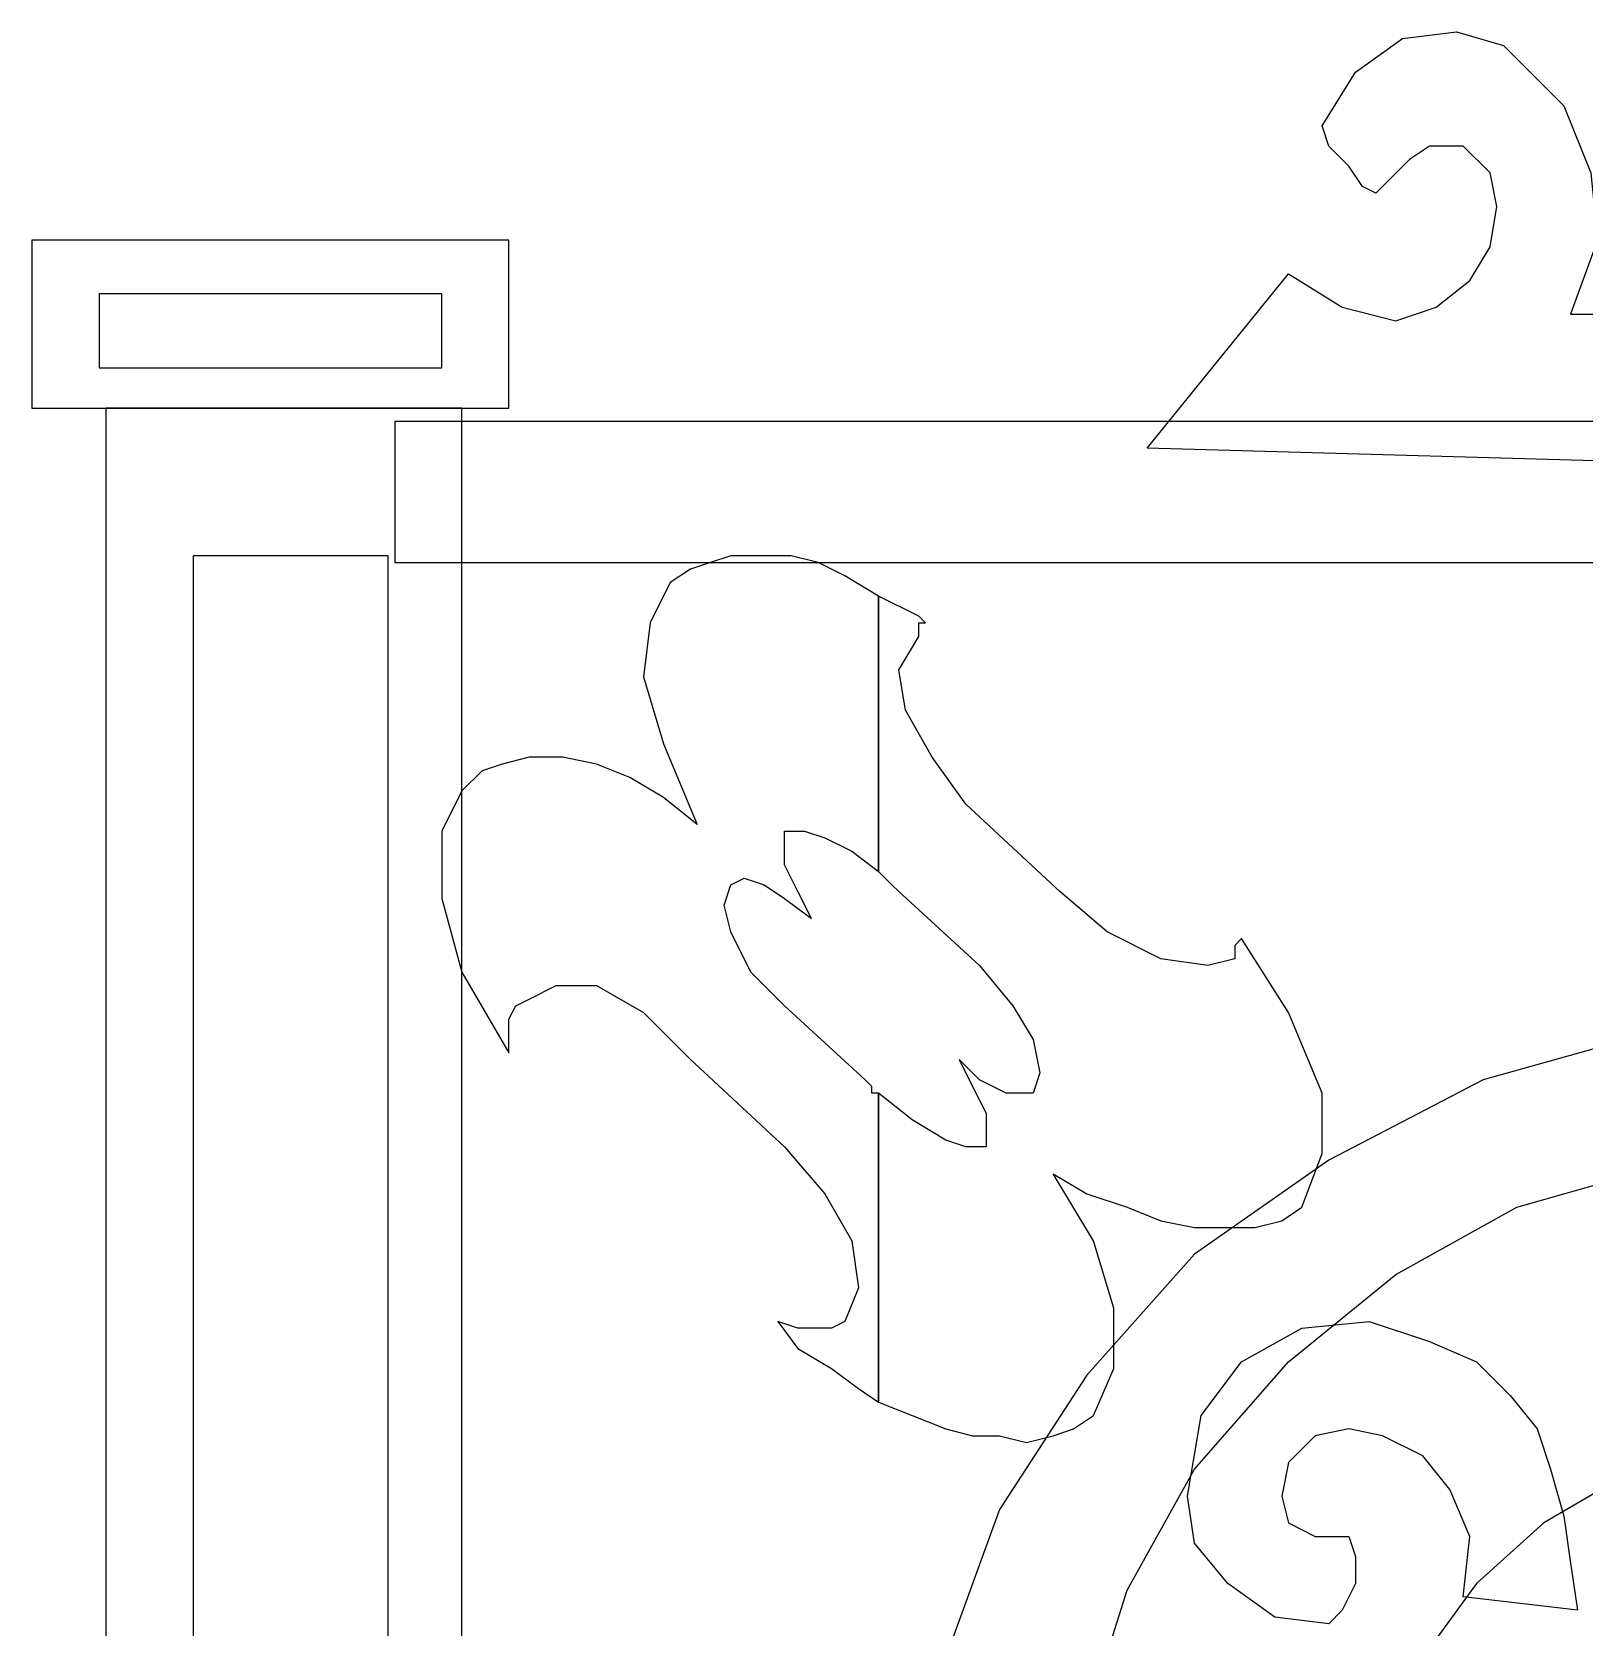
# Model space of a CAD drawing. Header units: centimetres. Extents: x -68 to 49, y -36 to 8.
# Drawn here: x -67.7 to -50.7, y -9.89 to 7.58 of the extents above; entities that cross this region are included whole.
import ezdxf

# ---------------------------------------------------------------- set-up
doc = ezdxf.new("R2010")
doc.units = ezdxf.units.CM
doc.header["$MEASUREMENT"] = 0
doc.layers.add('layer 1', color=7, linetype='Continuous')

msp = doc.modelspace()

# ---------------------------------------------------------------- linework, layer by layer
at = {"layer": 'layer 1', "color": 98}
for points, knots in [([(-47.6138, 2.79892), (-47.6138, 2.79892), (-49.08554, 4.49142), (-49.08554, 4.49142), (-49.08554, 4.49142), (-49.08554, 4.49142), (-50.85163, 4.49142), (-50.85163, 4.49142), (-50.85163, 4.49142), (-50.85163, 4.49142), (-50.55728, 5.30087), (-50.55728, 5.30087), (-50.55728, 5.30087), (-50.55728, 5.30087), (-50.63087, 6.03674), (-50.63087, 6.03674), (-50.63087, 6.03674), (-50.63087, 6.03674), (-50.92522, 6.77261), (-50.92522, 6.77261), (-50.92522, 6.77261), (-50.92522, 6.77261), (-51.5875, 7.43489), (-51.5875, 7.43489), (-51.5875, 7.43489), (-51.5875, 7.43489), (-52.10261, 7.58207), (-52.10261, 7.58207), (-52.10261, 7.58207), (-52.10261, 7.58207), (-52.6913, 7.50848), (-52.6913, 7.50848), (-52.6913, 7.50848), (-52.6913, 7.50848), (-53.20641, 7.14055), (-53.20641, 7.14055), (-53.20641, 7.14055), (-53.20641, 7.14055), (-53.57435, 6.55185), (-53.57435, 6.55185), (-53.57435, 6.55185), (-53.57435, 6.55185), (-53.50076, 6.33109), (-53.50076, 6.33109), (-53.50076, 6.33109), (-53.50076, 6.33109), (-53.28, 6.11033), (-53.28, 6.11033), (-53.28, 6.11033), (-53.28, 6.11033), (-53.13283, 5.88957), (-53.13283, 5.88957), (-53.13283, 5.88957), (-53.13283, 5.88957), (-52.98565, 5.81598), (-52.98565, 5.81598), (-52.98565, 5.81598), (-52.98565, 5.81598), (-52.83848, 5.96315), (-52.83848, 5.96315), (-52.83848, 5.96315), (-52.83848, 5.96315), (-52.61772, 6.18392), (-52.61772, 6.18392), (-52.61772, 6.18392), (-52.61772, 6.18392), (-52.39696, 6.33109), (-52.39696, 6.33109), (-52.39696, 6.33109), (-52.39696, 6.33109), (-52.02902, 6.33109), (-52.02902, 6.33109), (-52.02902, 6.33109), (-52.02902, 6.33109), (-51.73467, 6.03674), (-51.73467, 6.03674), (-51.73467, 6.03674), (-51.73467, 6.03674), (-51.66109, 5.66881), (-51.66109, 5.66881), (-51.66109, 5.66881), (-51.66109, 5.66881), (-51.73467, 5.22729), (-51.73467, 5.22729), (-51.73467, 5.22729), (-51.73467, 5.22729), (-51.95543, 4.85935), (-51.95543, 4.85935), (-51.95543, 4.85935), (-51.95543, 4.85935), (-52.32337, 4.565), (-52.32337, 4.565), (-52.32337, 4.565), (-52.32337, 4.565), (-52.76489, 4.41783), (-52.76489, 4.41783), (-52.76489, 4.41783), (-52.76489, 4.41783), (-53.35359, 4.565), (-53.35359, 4.565), (-53.35359, 4.565), (-53.35359, 4.565), (-53.94228, 4.93294), (-53.94228, 4.93294), (-53.94228, 4.93294), (-53.94228, 4.93294), (-55.48761, 3.01968), (-55.48761, 3.01968), (-55.48761, 3.01968), (-55.48761, 3.01968), (-47.6138, 2.79892), (-47.6138, 2.79892)], [0, 0, 0, 0, 0.03571429, 0.03571429, 0.03571429, 0.03571429, 0.07142857, 0.07142857, 0.07142857, 0.07142857, 0.10714286, 0.10714286, 0.10714286, 0.10714286, 0.14285714, 0.14285714, 0.14285714, 0.14285714, 0.17857143, 0.17857143, 0.17857143, 0.17857143, 0.21428571, 0.21428571, 0.21428571, 0.21428571, 0.25, 0.25, 0.25, 0.25, 0.28571429, 0.28571429, 0.28571429, 0.28571429, 0.32142857, 0.32142857, 0.32142857, 0.32142857, 0.35714286, 0.35714286, 0.35714286, 0.35714286, 0.39285714, 0.39285714, 0.39285714, 0.39285714, 0.42857143, 0.42857143, 0.42857143, 0.42857143, 0.46428571, 0.46428571, 0.46428571, 0.46428571, 0.5, 0.5, 0.5, 0.5, 0.53571429, 0.53571429, 0.53571429, 0.53571429, 0.57142857, 0.57142857, 0.57142857, 0.57142857, 0.60714286, 0.60714286, 0.60714286, 0.60714286, 0.64285714, 0.64285714, 0.64285714, 0.64285714, 0.67857143, 0.67857143, 0.67857143, 0.67857143, 0.71428571, 0.71428571, 0.71428571, 0.71428571, 0.75, 0.75, 0.75, 0.75, 0.78571429, 0.78571429, 0.78571429, 0.78571429, 0.82142857, 0.82142857, 0.82142857, 0.82142857, 0.85714286, 0.85714286, 0.85714286, 0.85714286, 0.89285714, 0.89285714, 0.89285714, 0.89285714, 0.92857143, 0.92857143, 0.92857143, 0.92857143, 0.96428571, 0.96428571, 0.96428571, 0.96428571, 1, 1, 1, 1]), ([(-67.70304, 5.30087), (-67.70304, 5.30087), (-62.47837, 5.30087), (-62.47837, 5.30087), (-62.47837, 5.30087), (-62.47837, 5.30087), (-62.47837, 3.4612), (-62.47837, 3.4612), (-62.47837, 3.4612), (-62.47837, 3.4612), (-67.70304, 3.4612), (-67.70304, 3.4612), (-67.70304, 3.4612), (-67.70304, 3.4612), (-67.70304, 5.30087), (-67.70304, 5.30087)], [0, 0, 0, 0, 0.25, 0.25, 0.25, 0.25, 0.5, 0.5, 0.5, 0.5, 0.75, 0.75, 0.75, 0.75, 1, 1, 1, 1]), ([(-66.89358, 3.4612), (-66.89358, 3.4612), (-62.99348, 3.4612), (-62.99348, 3.4612), (-62.99348, 3.4612), (-62.99348, 3.4612), (-62.99348, -34.58325), (-62.99348, -34.58325), (-62.99348, -34.58325), (-62.99348, -34.58325), (-66.89358, -34.58325), (-66.89358, -34.58325), (-66.89358, -34.58325), (-66.89358, -34.58325), (-66.89358, 3.4612), (-66.89358, 3.4612)], [0, 0, 0, 0, 0.25, 0.25, 0.25, 0.25, 0.5, 0.5, 0.5, 0.5, 0.75, 0.75, 0.75, 0.75, 1, 1, 1, 1]), ([(-63.72934, 3.31403), (-63.72934, 3.31403), (-31.42468, 3.31403), (-31.42468, 3.31403), (-31.42468, 3.31403), (-31.42468, 3.31403), (-31.42468, 1.7687), (-31.42468, 1.7687), (-31.42468, 1.7687), (-31.42468, 1.7687), (-63.72934, 1.7687), (-63.72934, 1.7687), (-63.72934, 1.7687), (-63.72934, 1.7687), (-63.72934, 3.31403), (-63.72934, 3.31403)], [0, 0, 0, 0, 0.25, 0.25, 0.25, 0.25, 0.5, 0.5, 0.5, 0.5, 0.75, 0.75, 0.75, 0.75, 1, 1, 1, 1]), ([(-58.43108, -7.42967), (-58.43108, -7.42967), (-58.65185, -7.28249), (-58.65185, -7.28249), (-58.65185, -7.28249), (-58.65185, -7.28249), (-58.94619, -7.06173), (-58.94619, -7.06173), (-58.94619, -7.06173), (-58.94619, -7.06173), (-59.31413, -6.84097), (-59.31413, -6.84097), (-59.31413, -6.84097), (-59.31413, -6.84097), (-59.53489, -6.54662), (-59.53489, -6.54662), (-59.53489, -6.54662), (-59.53489, -6.54662), (-59.31413, -6.62021), (-59.31413, -6.62021), (-59.31413, -6.62021), (-59.31413, -6.62021), (-59.16695, -6.62021), (-59.16695, -6.62021), (-59.16695, -6.62021), (-59.16695, -6.62021), (-58.94619, -6.62021), (-58.94619, -6.62021), (-58.94619, -6.62021), (-58.94619, -6.62021), (-58.79902, -6.54662), (-58.79902, -6.54662), (-58.79902, -6.54662), (-58.79902, -6.54662), (-58.79902, -6.54662), (-58.79902, -6.54662), (-58.79902, -6.54662), (-58.79902, -6.54662), (-58.65185, -6.17869), (-58.65185, -6.17869), (-58.65185, -6.17869), (-58.65185, -6.17869), (-58.72543, -5.66358), (-58.72543, -5.66358), (-58.72543, -5.66358), (-58.72543, -5.66358), (-59.01978, -5.14847), (-59.01978, -5.14847), (-59.01978, -5.14847), (-59.01978, -5.14847), (-59.4613, -4.63336), (-59.4613, -4.63336), (-59.4613, -4.63336), (-59.4613, -4.63336), (-60.49152, -3.67673), (-60.49152, -3.67673), (-60.49152, -3.67673), (-60.49152, -3.67673), (-61.00663, -3.16163), (-61.00663, -3.16163), (-61.00663, -3.16163), (-61.00663, -3.16163), (-61.52174, -2.86728), (-61.52174, -2.86728), (-61.52174, -2.86728), (-61.52174, -2.86728), (-61.96326, -2.86728), (-61.96326, -2.86728), (-61.96326, -2.86728), (-61.96326, -2.86728), (-62.25761, -3.01445), (-62.25761, -3.01445), (-62.25761, -3.01445), (-62.25761, -3.01445), (-62.25761, -3.01445), (-62.25761, -3.01445), (-62.25761, -3.01445), (-62.25761, -3.01445), (-62.40478, -3.08804), (-62.40478, -3.08804), (-62.40478, -3.08804), (-62.40478, -3.08804), (-62.47837, -3.23521), (-62.47837, -3.23521), (-62.47837, -3.23521), (-62.47837, -3.23521), (-62.47837, -3.45597), (-62.47837, -3.45597), (-62.47837, -3.45597), (-62.47837, -3.45597), (-62.47837, -3.60315), (-62.47837, -3.60315), (-62.47837, -3.60315), (-62.47837, -3.60315), (-62.99348, -2.7201), (-62.99348, -2.7201), (-62.99348, -2.7201), (-62.99348, -2.7201), (-63.21424, -1.91065), (-63.21424, -1.91065), (-63.21424, -1.91065), (-63.21424, -1.91065), (-63.21424, -1.17478), (-63.21424, -1.17478), (-63.21424, -1.17478), (-63.21424, -1.17478), (-62.99348, -0.73326), (-62.99348, -0.73326), (-62.99348, -0.73326), (-62.99348, -0.73326), (-62.99348, -0.73326), (-62.99348, -0.73326), (-62.99348, -0.73326), (-62.99348, -0.73326), (-62.77271, -0.5125), (-62.77271, -0.5125), (-62.77271, -0.5125), (-62.77271, -0.5125), (-62.55195, -0.43891), (-62.55195, -0.43891), (-62.55195, -0.43891), (-62.55195, -0.43891), (-62.25761, -0.36532), (-62.25761, -0.36532), (-62.25761, -0.36532), (-62.25761, -0.36532), (-61.88967, -0.36532), (-61.88967, -0.36532), (-61.88967, -0.36532), (-61.88967, -0.36532), (-61.52174, -0.43891), (-61.52174, -0.43891), (-61.52174, -0.43891), (-61.52174, -0.43891), (-61.1538, -0.58608), (-61.1538, -0.58608), (-61.1538, -0.58608), (-61.1538, -0.58608), (-60.78587, -0.80684), (-60.78587, -0.80684), (-60.78587, -0.80684), (-60.78587, -0.80684), (-60.41793, -1.10119), (-60.41793, -1.10119), (-60.41793, -1.10119), (-60.41793, -1.10119), (-60.78587, -0.21815), (-60.78587, -0.21815), (-60.78587, -0.21815), (-60.78587, -0.21815), (-61.00663, 0.51772), (-61.00663, 0.51772), (-61.00663, 0.51772), (-61.00663, 0.51772), (-60.93304, 1.10642), (-60.93304, 1.10642), (-60.93304, 1.10642), (-60.93304, 1.10642), (-60.71228, 1.54794), (-60.71228, 1.54794), (-60.71228, 1.54794), (-60.71228, 1.54794), (-60.71228, 1.54794), (-60.71228, 1.54794), (-60.71228, 1.54794), (-60.71228, 1.54794), (-60.49152, 1.69511), (-60.49152, 1.69511), (-60.49152, 1.69511), (-60.49152, 1.69511), (-60.27076, 1.7687), (-60.27076, 1.7687), (-60.27076, 1.7687), (-60.27076, 1.7687), (-60.05, 1.84229), (-60.05, 1.84229), (-60.05, 1.84229), (-60.05, 1.84229), (-59.75565, 1.84229), (-59.75565, 1.84229), (-59.75565, 1.84229), (-59.75565, 1.84229), (-59.38772, 1.84229), (-59.38772, 1.84229), (-59.38772, 1.84229), (-59.38772, 1.84229), (-59.09337, 1.7687), (-59.09337, 1.7687), (-59.09337, 1.7687), (-59.09337, 1.7687), (-58.79902, 1.62153), (-58.79902, 1.62153), (-58.79902, 1.62153), (-58.79902, 1.62153), (-58.43108, 1.40076), (-58.43108, 1.40076), (-58.43108, 1.40076), (-58.43108, 1.40076), (-58.43108, -1.6163), (-58.43108, -1.6163), (-58.43108, -1.6163), (-58.43108, -1.6163), (-58.72543, -1.39554), (-58.72543, -1.39554), (-58.72543, -1.39554), (-58.72543, -1.39554), (-59.01978, -1.24837), (-59.01978, -1.24837), (-59.01978, -1.24837), (-59.01978, -1.24837), (-59.24054, -1.17478), (-59.24054, -1.17478), (-59.24054, -1.17478), (-59.24054, -1.17478), (-59.4613, -1.17478), (-59.4613, -1.17478), (-59.4613, -1.17478), (-59.4613, -1.17478), (-59.4613, -1.17478), (-59.4613, -1.17478), (-59.4613, -1.17478), (-59.4613, -1.17478), (-59.4613, -1.32195), (-59.4613, -1.32195), (-59.4613, -1.32195), (-59.4613, -1.32195), (-59.4613, -1.54271), (-59.4613, -1.54271), (-59.4613, -1.54271), (-59.4613, -1.54271), (-59.31413, -1.83706), (-59.31413, -1.83706), (-59.31413, -1.83706), (-59.31413, -1.83706), (-59.16695, -2.13141), (-59.16695, -2.13141), (-59.16695, -2.13141), (-59.16695, -2.13141), (-59.4613, -1.91065), (-59.4613, -1.91065), (-59.4613, -1.91065), (-59.4613, -1.91065), (-59.68206, -1.76347), (-59.68206, -1.76347), (-59.68206, -1.76347), (-59.68206, -1.76347), (-59.90282, -1.68989), (-59.90282, -1.68989), (-59.90282, -1.68989), (-59.90282, -1.68989), (-60.05, -1.76347), (-60.05, -1.76347), (-60.05, -1.76347), (-60.05, -1.76347), (-60.05, -1.76347), (-60.05, -1.76347), (-60.05, -1.76347), (-60.05, -1.76347), (-60.12358, -1.98423), (-60.12358, -1.98423), (-60.12358, -1.98423), (-60.12358, -1.98423), (-60.05, -2.27858), (-60.05, -2.27858), (-60.05, -2.27858), (-60.05, -2.27858), (-59.82924, -2.7201), (-59.82924, -2.7201), (-59.82924, -2.7201), (-59.82924, -2.7201), (-59.4613, -3.08804), (-59.4613, -3.08804), (-59.4613, -3.08804), (-59.4613, -3.08804), (-58.57826, -3.89749), (-58.57826, -3.89749), (-58.57826, -3.89749), (-58.57826, -3.89749), (-58.50467, -3.97108), (-58.50467, -3.97108), (-58.50467, -3.97108), (-58.50467, -3.97108), (-58.50467, -4.04467), (-58.50467, -4.04467), (-58.50467, -4.04467), (-58.50467, -4.04467), (-58.50467, -4.04467), (-58.50467, -4.04467), (-58.50467, -4.04467), (-58.50467, -4.04467), (-58.43108, -4.04467), (-58.43108, -4.04467), (-58.43108, -4.04467), (-58.43108, -4.04467), (-58.43108, -7.42967), (-58.43108, -7.42967)], [0, 0, 0, 0, 0.01351351, 0.01351351, 0.01351351, 0.01351351, 0.02702703, 0.02702703, 0.02702703, 0.02702703, 0.04054054, 0.04054054, 0.04054054, 0.04054054, 0.05405405, 0.05405405, 0.05405405, 0.05405405, 0.06756757, 0.06756757, 0.06756757, 0.06756757, 0.08108108, 0.08108108, 0.08108108, 0.08108108, 0.09459459, 0.09459459, 0.09459459, 0.09459459, 0.10810811, 0.10810811, 0.10810811, 0.10810811, 0.12162162, 0.12162162, 0.12162162, 0.12162162, 0.13513514, 0.13513514, 0.13513514, 0.13513514, 0.14864865, 0.14864865, 0.14864865, 0.14864865, 0.16216216, 0.16216216, 0.16216216, 0.16216216, 0.17567568, 0.17567568, 0.17567568, 0.17567568, 0.18918919, 0.18918919, 0.18918919, 0.18918919, 0.2027027, 0.2027027, 0.2027027, 0.2027027, 0.21621622, 0.21621622, 0.21621622, 0.21621622, 0.22972973, 0.22972973, 0.22972973, 0.22972973, 0.24324324, 0.24324324, 0.24324324, 0.24324324, 0.25675676, 0.25675676, 0.25675676, 0.25675676, 0.27027027, 0.27027027, 0.27027027, 0.27027027, 0.28378378, 0.28378378, 0.28378378, 0.28378378, 0.2972973, 0.2972973, 0.2972973, 0.2972973, 0.31081081, 0.31081081, 0.31081081, 0.31081081, 0.32432432, 0.32432432, 0.32432432, 0.32432432, 0.33783784, 0.33783784, 0.33783784, 0.33783784, 0.35135135, 0.35135135, 0.35135135, 0.35135135, 0.36486486, 0.36486486, 0.36486486, 0.36486486, 0.37837838, 0.37837838, 0.37837838, 0.37837838, 0.39189189, 0.39189189, 0.39189189, 0.39189189, 0.40540541, 0.40540541, 0.40540541, 0.40540541, 0.41891892, 0.41891892, 0.41891892, 0.41891892, 0.43243243, 0.43243243, 0.43243243, 0.43243243, 0.44594595, 0.44594595, 0.44594595, 0.44594595, 0.45945946, 0.45945946, 0.45945946, 0.45945946, 0.47297297, 0.47297297, 0.47297297, 0.47297297, 0.48648649, 0.48648649, 0.48648649, 0.48648649, 0.5, 0.5, 0.5, 0.5, 0.51351351, 0.51351351, 0.51351351, 0.51351351, 0.52702703, 0.52702703, 0.52702703, 0.52702703, 0.54054054, 0.54054054, 0.54054054, 0.54054054, 0.55405405, 0.55405405, 0.55405405, 0.55405405, 0.56756757, 0.56756757, 0.56756757, 0.56756757, 0.58108108, 0.58108108, 0.58108108, 0.58108108, 0.59459459, 0.59459459, 0.59459459, 0.59459459, 0.60810811, 0.60810811, 0.60810811, 0.60810811, 0.62162162, 0.62162162, 0.62162162, 0.62162162, 0.63513514, 0.63513514, 0.63513514, 0.63513514, 0.64864865, 0.64864865, 0.64864865, 0.64864865, 0.66216216, 0.66216216, 0.66216216, 0.66216216, 0.67567568, 0.67567568, 0.67567568, 0.67567568, 0.68918919, 0.68918919, 0.68918919, 0.68918919, 0.7027027, 0.7027027, 0.7027027, 0.7027027, 0.71621622, 0.71621622, 0.71621622, 0.71621622, 0.72972973, 0.72972973, 0.72972973, 0.72972973, 0.74324324, 0.74324324, 0.74324324, 0.74324324, 0.75675676, 0.75675676, 0.75675676, 0.75675676, 0.77027027, 0.77027027, 0.77027027, 0.77027027, 0.78378378, 0.78378378, 0.78378378, 0.78378378, 0.7972973, 0.7972973, 0.7972973, 0.7972973, 0.81081081, 0.81081081, 0.81081081, 0.81081081, 0.82432432, 0.82432432, 0.82432432, 0.82432432, 0.83783784, 0.83783784, 0.83783784, 0.83783784, 0.85135135, 0.85135135, 0.85135135, 0.85135135, 0.86486486, 0.86486486, 0.86486486, 0.86486486, 0.87837838, 0.87837838, 0.87837838, 0.87837838, 0.89189189, 0.89189189, 0.89189189, 0.89189189, 0.90540541, 0.90540541, 0.90540541, 0.90540541, 0.91891892, 0.91891892, 0.91891892, 0.91891892, 0.93243243, 0.93243243, 0.93243243, 0.93243243, 0.94594595, 0.94594595, 0.94594595, 0.94594595, 0.95945946, 0.95945946, 0.95945946, 0.95945946, 0.97297297, 0.97297297, 0.97297297, 0.97297297, 0.98648649, 0.98648649, 0.98648649, 0.98648649, 1, 1, 1, 1]), ([(-54.45739, -2.35217), (-54.45739, -2.35217), (-53.94228, -3.16163), (-53.94228, -3.16163), (-53.94228, -3.16163), (-53.94228, -3.16163), (-53.57435, -4.04467), (-53.57435, -4.04467), (-53.57435, -4.04467), (-53.57435, -4.04467), (-53.57435, -4.70695), (-53.57435, -4.70695), (-53.57435, -4.70695), (-53.57435, -4.70695), (-53.79511, -5.29565), (-53.79511, -5.29565), (-53.79511, -5.29565), (-53.79511, -5.29565), (-53.79511, -5.29565), (-53.79511, -5.29565), (-53.79511, -5.29565), (-53.79511, -5.29565), (-54.01587, -5.44282), (-54.01587, -5.44282), (-54.01587, -5.44282), (-54.01587, -5.44282), (-54.31022, -5.51641), (-54.31022, -5.51641), (-54.31022, -5.51641), (-54.31022, -5.51641), (-54.60456, -5.51641), (-54.60456, -5.51641), (-54.60456, -5.51641), (-54.60456, -5.51641), (-54.9725, -5.51641), (-54.9725, -5.51641), (-54.9725, -5.51641), (-54.9725, -5.51641), (-55.34043, -5.44282), (-55.34043, -5.44282), (-55.34043, -5.44282), (-55.34043, -5.44282), (-55.70837, -5.29565), (-55.70837, -5.29565), (-55.70837, -5.29565), (-55.70837, -5.29565), (-56.14989, -5.14847), (-56.14989, -5.14847), (-56.14989, -5.14847), (-56.14989, -5.14847), (-56.51782, -4.92771), (-56.51782, -4.92771), (-56.51782, -4.92771), (-56.51782, -4.92771), (-56.0763, -5.66358), (-56.0763, -5.66358), (-56.0763, -5.66358), (-56.0763, -5.66358), (-55.85554, -6.39945), (-55.85554, -6.39945), (-55.85554, -6.39945), (-55.85554, -6.39945), (-55.85554, -7.06173), (-55.85554, -7.06173), (-55.85554, -7.06173), (-55.85554, -7.06173), (-56.0763, -7.57684), (-56.0763, -7.57684), (-56.0763, -7.57684), (-56.0763, -7.57684), (-56.0763, -7.57684), (-56.0763, -7.57684), (-56.0763, -7.57684), (-56.0763, -7.57684), (-56.29706, -7.72402), (-56.29706, -7.72402), (-56.29706, -7.72402), (-56.29706, -7.72402), (-56.51782, -7.7976), (-56.51782, -7.7976), (-56.51782, -7.7976), (-56.51782, -7.7976), (-56.81217, -7.87119), (-56.81217, -7.87119), (-56.81217, -7.87119), (-56.81217, -7.87119), (-57.10652, -7.7976), (-57.10652, -7.7976), (-57.10652, -7.7976), (-57.10652, -7.7976), (-57.40087, -7.7976), (-57.40087, -7.7976), (-57.40087, -7.7976), (-57.40087, -7.7976), (-57.69522, -7.72402), (-57.69522, -7.72402), (-57.69522, -7.72402), (-57.69522, -7.72402), (-58.06315, -7.57684), (-58.06315, -7.57684), (-58.06315, -7.57684), (-58.06315, -7.57684), (-58.43108, -7.42967), (-58.43108, -7.42967), (-58.43108, -7.42967), (-58.43108, -7.42967), (-58.43108, -4.04467), (-58.43108, -4.04467), (-58.43108, -4.04467), (-58.43108, -4.04467), (-58.06315, -4.33902), (-58.06315, -4.33902), (-58.06315, -4.33902), (-58.06315, -4.33902), (-57.69522, -4.55978), (-57.69522, -4.55978), (-57.69522, -4.55978), (-57.69522, -4.55978), (-57.47445, -4.63336), (-57.47445, -4.63336), (-57.47445, -4.63336), (-57.47445, -4.63336), (-57.25369, -4.63336), (-57.25369, -4.63336), (-57.25369, -4.63336), (-57.25369, -4.63336), (-57.25369, -4.63336), (-57.25369, -4.63336), (-57.25369, -4.63336), (-57.25369, -4.63336), (-57.25369, -4.48619), (-57.25369, -4.48619), (-57.25369, -4.48619), (-57.25369, -4.48619), (-57.25369, -4.26543), (-57.25369, -4.26543), (-57.25369, -4.26543), (-57.25369, -4.26543), (-57.40087, -3.97108), (-57.40087, -3.97108), (-57.40087, -3.97108), (-57.40087, -3.97108), (-57.54804, -3.67673), (-57.54804, -3.67673), (-57.54804, -3.67673), (-57.54804, -3.67673), (-57.32728, -3.89749), (-57.32728, -3.89749), (-57.32728, -3.89749), (-57.32728, -3.89749), (-57.03293, -4.04467), (-57.03293, -4.04467), (-57.03293, -4.04467), (-57.03293, -4.04467), (-56.88576, -4.04467), (-56.88576, -4.04467), (-56.88576, -4.04467), (-56.88576, -4.04467), (-56.73859, -4.04467), (-56.73859, -4.04467), (-56.73859, -4.04467), (-56.73859, -4.04467), (-56.73859, -4.04467), (-56.73859, -4.04467), (-56.73859, -4.04467), (-56.73859, -4.04467), (-56.665, -3.82391), (-56.665, -3.82391), (-56.665, -3.82391), (-56.665, -3.82391), (-56.73859, -3.45597), (-56.73859, -3.45597), (-56.73859, -3.45597), (-56.73859, -3.45597), (-56.95935, -3.08804), (-56.95935, -3.08804), (-56.95935, -3.08804), (-56.95935, -3.08804), (-57.32728, -2.64652), (-57.32728, -2.64652), (-57.32728, -2.64652), (-57.32728, -2.64652), (-58.21032, -1.83706), (-58.21032, -1.83706), (-58.21032, -1.83706), (-58.21032, -1.83706), (-58.28391, -1.76347), (-58.28391, -1.76347), (-58.28391, -1.76347), (-58.28391, -1.76347), (-58.28391, -1.76347), (-58.28391, -1.76347), (-58.28391, -1.76347), (-58.28391, -1.76347), (-58.3575, -1.68989), (-58.3575, -1.68989), (-58.3575, -1.68989), (-58.3575, -1.68989), (-58.43108, -1.6163), (-58.43108, -1.6163), (-58.43108, -1.6163), (-58.43108, -1.6163), (-58.43108, 1.40076), (-58.43108, 1.40076), (-58.43108, 1.40076), (-58.43108, 1.40076), (-58.28391, 1.32718), (-58.28391, 1.32718), (-58.28391, 1.32718), (-58.28391, 1.32718), (-58.13674, 1.25359), (-58.13674, 1.25359), (-58.13674, 1.25359), (-58.13674, 1.25359), (-57.98956, 1.18), (-57.98956, 1.18), (-57.98956, 1.18), (-57.98956, 1.18), (-57.91598, 1.10642), (-57.91598, 1.10642), (-57.91598, 1.10642), (-57.91598, 1.10642), (-57.98956, 1.10642), (-57.98956, 1.10642), (-57.98956, 1.10642), (-57.98956, 1.10642), (-57.98956, 1.03283), (-57.98956, 1.03283), (-57.98956, 1.03283), (-57.98956, 1.03283), (-57.98956, 0.95924), (-57.98956, 0.95924), (-57.98956, 0.95924), (-57.98956, 0.95924), (-57.98956, 0.95924), (-57.98956, 0.95924), (-57.98956, 0.95924), (-57.98956, 0.95924), (-57.98956, 0.95924), (-57.98956, 0.95924), (-57.98956, 0.95924), (-57.98956, 0.95924), (-58.21032, 0.59131), (-58.21032, 0.59131), (-58.21032, 0.59131), (-58.21032, 0.59131), (-58.13674, 0.14979), (-58.13674, 0.14979), (-58.13674, 0.14979), (-58.13674, 0.14979), (-57.84239, -0.36532), (-57.84239, -0.36532), (-57.84239, -0.36532), (-57.84239, -0.36532), (-57.47445, -0.88043), (-57.47445, -0.88043), (-57.47445, -0.88043), (-57.47445, -0.88043), (-56.44424, -1.83706), (-56.44424, -1.83706), (-56.44424, -1.83706), (-56.44424, -1.83706), (-55.92913, -2.27858), (-55.92913, -2.27858), (-55.92913, -2.27858), (-55.92913, -2.27858), (-55.34043, -2.57293), (-55.34043, -2.57293), (-55.34043, -2.57293), (-55.34043, -2.57293), (-54.82532, -2.64652), (-54.82532, -2.64652), (-54.82532, -2.64652), (-54.82532, -2.64652), (-54.53098, -2.57293), (-54.53098, -2.57293), (-54.53098, -2.57293), (-54.53098, -2.57293), (-54.53098, -2.57293), (-54.53098, -2.57293), (-54.53098, -2.57293), (-54.53098, -2.57293), (-54.53098, -2.49934), (-54.53098, -2.49934), (-54.53098, -2.49934), (-54.53098, -2.49934), (-54.53098, -2.42576), (-54.53098, -2.42576), (-54.53098, -2.42576), (-54.53098, -2.42576), (-54.53098, -2.42576), (-54.53098, -2.42576), (-54.53098, -2.42576), (-54.53098, -2.42576), (-54.45739, -2.35217), (-54.45739, -2.35217)], [0, 0, 0, 0, 0.01351351, 0.01351351, 0.01351351, 0.01351351, 0.02702703, 0.02702703, 0.02702703, 0.02702703, 0.04054054, 0.04054054, 0.04054054, 0.04054054, 0.05405405, 0.05405405, 0.05405405, 0.05405405, 0.06756757, 0.06756757, 0.06756757, 0.06756757, 0.08108108, 0.08108108, 0.08108108, 0.08108108, 0.09459459, 0.09459459, 0.09459459, 0.09459459, 0.10810811, 0.10810811, 0.10810811, 0.10810811, 0.12162162, 0.12162162, 0.12162162, 0.12162162, 0.13513514, 0.13513514, 0.13513514, 0.13513514, 0.14864865, 0.14864865, 0.14864865, 0.14864865, 0.16216216, 0.16216216, 0.16216216, 0.16216216, 0.17567568, 0.17567568, 0.17567568, 0.17567568, 0.18918919, 0.18918919, 0.18918919, 0.18918919, 0.2027027, 0.2027027, 0.2027027, 0.2027027, 0.21621622, 0.21621622, 0.21621622, 0.21621622, 0.22972973, 0.22972973, 0.22972973, 0.22972973, 0.24324324, 0.24324324, 0.24324324, 0.24324324, 0.25675676, 0.25675676, 0.25675676, 0.25675676, 0.27027027, 0.27027027, 0.27027027, 0.27027027, 0.28378378, 0.28378378, 0.28378378, 0.28378378, 0.2972973, 0.2972973, 0.2972973, 0.2972973, 0.31081081, 0.31081081, 0.31081081, 0.31081081, 0.32432432, 0.32432432, 0.32432432, 0.32432432, 0.33783784, 0.33783784, 0.33783784, 0.33783784, 0.35135135, 0.35135135, 0.35135135, 0.35135135, 0.36486486, 0.36486486, 0.36486486, 0.36486486, 0.37837838, 0.37837838, 0.37837838, 0.37837838, 0.39189189, 0.39189189, 0.39189189, 0.39189189, 0.40540541, 0.40540541, 0.40540541, 0.40540541, 0.41891892, 0.41891892, 0.41891892, 0.41891892, 0.43243243, 0.43243243, 0.43243243, 0.43243243, 0.44594595, 0.44594595, 0.44594595, 0.44594595, 0.45945946, 0.45945946, 0.45945946, 0.45945946, 0.47297297, 0.47297297, 0.47297297, 0.47297297, 0.48648649, 0.48648649, 0.48648649, 0.48648649, 0.5, 0.5, 0.5, 0.5, 0.51351351, 0.51351351, 0.51351351, 0.51351351, 0.52702703, 0.52702703, 0.52702703, 0.52702703, 0.54054054, 0.54054054, 0.54054054, 0.54054054, 0.55405405, 0.55405405, 0.55405405, 0.55405405, 0.56756757, 0.56756757, 0.56756757, 0.56756757, 0.58108108, 0.58108108, 0.58108108, 0.58108108, 0.59459459, 0.59459459, 0.59459459, 0.59459459, 0.60810811, 0.60810811, 0.60810811, 0.60810811, 0.62162162, 0.62162162, 0.62162162, 0.62162162, 0.63513514, 0.63513514, 0.63513514, 0.63513514, 0.64864865, 0.64864865, 0.64864865, 0.64864865, 0.66216216, 0.66216216, 0.66216216, 0.66216216, 0.67567568, 0.67567568, 0.67567568, 0.67567568, 0.68918919, 0.68918919, 0.68918919, 0.68918919, 0.7027027, 0.7027027, 0.7027027, 0.7027027, 0.71621622, 0.71621622, 0.71621622, 0.71621622, 0.72972973, 0.72972973, 0.72972973, 0.72972973, 0.74324324, 0.74324324, 0.74324324, 0.74324324, 0.75675676, 0.75675676, 0.75675676, 0.75675676, 0.77027027, 0.77027027, 0.77027027, 0.77027027, 0.78378378, 0.78378378, 0.78378378, 0.78378378, 0.7972973, 0.7972973, 0.7972973, 0.7972973, 0.81081081, 0.81081081, 0.81081081, 0.81081081, 0.82432432, 0.82432432, 0.82432432, 0.82432432, 0.83783784, 0.83783784, 0.83783784, 0.83783784, 0.85135135, 0.85135135, 0.85135135, 0.85135135, 0.86486486, 0.86486486, 0.86486486, 0.86486486, 0.87837838, 0.87837838, 0.87837838, 0.87837838, 0.89189189, 0.89189189, 0.89189189, 0.89189189, 0.90540541, 0.90540541, 0.90540541, 0.90540541, 0.91891892, 0.91891892, 0.91891892, 0.91891892, 0.93243243, 0.93243243, 0.93243243, 0.93243243, 0.94594595, 0.94594595, 0.94594595, 0.94594595, 0.95945946, 0.95945946, 0.95945946, 0.95945946, 0.97297297, 0.97297297, 0.97297297, 0.97297297, 0.98648649, 0.98648649, 0.98648649, 0.98648649, 1, 1, 1, 1]), ([(-48.05533, -3.23521), (-48.05533, -3.23521), (-47.83457, -3.23521), (-47.83457, -3.23521), (-47.83457, -3.23521), (-47.83457, -3.23521), (-47.83457, -4.70695), (-47.83457, -4.70695), (-47.83457, -4.70695), (-47.83457, -4.70695), (-48.27609, -4.70695), (-48.27609, -4.70695), (-48.27609, -4.70695), (-48.27609, -4.70695), (-49.895, -4.85413), (-49.895, -4.85413), (-49.895, -4.85413), (-49.895, -4.85413), (-51.44033, -5.29565), (-51.44033, -5.29565), (-51.44033, -5.29565), (-51.44033, -5.29565), (-52.76489, -6.03152), (-52.76489, -6.03152), (-52.76489, -6.03152), (-52.76489, -6.03152), (-53.94228, -6.98815), (-53.94228, -6.98815), (-53.94228, -6.98815), (-53.94228, -6.98815), (-54.9725, -8.16554), (-54.9725, -8.16554), (-54.9725, -8.16554), (-54.9725, -8.16554), (-55.70837, -9.4901), (-55.70837, -9.4901), (-55.70837, -9.4901), (-55.70837, -9.4901), (-56.14989, -10.88825), (-56.14989, -10.88825), (-56.14989, -10.88825), (-56.14989, -10.88825), (-56.29706, -12.43358), (-56.29706, -12.43358), (-56.29706, -12.43358), (-56.29706, -12.43358), (-56.29706, -19.79227), (-56.29706, -19.79227), (-56.29706, -19.79227), (-56.29706, -19.79227), (-56.14989, -21.3376), (-56.14989, -21.3376), (-56.14989, -21.3376), (-56.14989, -21.3376), (-55.70837, -22.73575), (-55.70837, -22.73575), (-55.70837, -22.73575), (-55.70837, -22.73575), (-54.9725, -24.06032), (-54.9725, -24.06032), (-54.9725, -24.06032), (-54.9725, -24.06032), (-53.94228, -25.23771), (-53.94228, -25.23771), (-53.94228, -25.23771), (-53.94228, -25.23771), (-52.76489, -26.19434), (-52.76489, -26.19434), (-52.76489, -26.19434), (-52.76489, -26.19434), (-51.44033, -26.93021), (-51.44033, -26.93021), (-51.44033, -26.93021), (-51.44033, -26.93021), (-49.895, -27.37173), (-49.895, -27.37173), (-49.895, -27.37173), (-49.895, -27.37173), (-48.27609, -27.5189), (-48.27609, -27.5189), (-48.27609, -27.5189), (-48.27609, -27.5189), (-47.83457, -27.5189), (-47.83457, -27.5189), (-47.83457, -27.5189), (-47.83457, -27.5189), (-47.83457, -29.13781), (-47.83457, -29.13781), (-47.83457, -29.13781), (-47.83457, -29.13781), (-48.34967, -29.13781), (-48.34967, -29.13781), (-48.34967, -29.13781), (-48.34967, -29.13781), (-50.26293, -28.99064), (-50.26293, -28.99064), (-50.26293, -28.99064), (-50.26293, -28.99064), (-52.02902, -28.47553), (-52.02902, -28.47553), (-52.02902, -28.47553), (-52.02902, -28.47553), (-53.64793, -27.66608), (-53.64793, -27.66608), (-53.64793, -27.66608), (-53.64793, -27.66608), (-55.11967, -26.56227), (-55.11967, -26.56227), (-55.11967, -26.56227), (-55.11967, -26.56227), (-56.29706, -25.31129), (-56.29706, -25.31129), (-56.29706, -25.31129), (-56.29706, -25.31129), (-57.18011, -23.83956), (-57.18011, -23.83956), (-57.18011, -23.83956), (-57.18011, -23.83956), (-57.69522, -22.22064), (-57.69522, -22.22064), (-57.69522, -22.22064), (-57.69522, -22.22064), (-57.91598, -20.52814), (-57.91598, -20.52814), (-57.91598, -20.52814), (-57.91598, -20.52814), (-57.91598, -11.99206), (-57.91598, -11.99206), (-57.91598, -11.99206), (-57.91598, -11.99206), (-57.69522, -10.22597), (-57.69522, -10.22597), (-57.69522, -10.22597), (-57.69522, -10.22597), (-57.10652, -8.60706), (-57.10652, -8.60706), (-57.10652, -8.60706), (-57.10652, -8.60706), (-56.14989, -7.13532), (-56.14989, -7.13532), (-56.14989, -7.13532), (-56.14989, -7.13532), (-54.9725, -5.81076), (-54.9725, -5.81076), (-54.9725, -5.81076), (-54.9725, -5.81076), (-53.50076, -4.78054), (-53.50076, -4.78054), (-53.50076, -4.78054), (-53.50076, -4.78054), (-51.80826, -3.89749), (-51.80826, -3.89749), (-51.80826, -3.89749), (-51.80826, -3.89749), (-49.96859, -3.38239), (-49.96859, -3.38239), (-49.96859, -3.38239), (-49.96859, -3.38239), (-48.05533, -3.23521), (-48.05533, -3.23521)], [0, 0, 0, 0, 0.025, 0.025, 0.025, 0.025, 0.05, 0.05, 0.05, 0.05, 0.075, 0.075, 0.075, 0.075, 0.1, 0.1, 0.1, 0.1, 0.125, 0.125, 0.125, 0.125, 0.15, 0.15, 0.15, 0.15, 0.175, 0.175, 0.175, 0.175, 0.2, 0.2, 0.2, 0.2, 0.225, 0.225, 0.225, 0.225, 0.25, 0.25, 0.25, 0.25, 0.275, 0.275, 0.275, 0.275, 0.3, 0.3, 0.3, 0.3, 0.325, 0.325, 0.325, 0.325, 0.35, 0.35, 0.35, 0.35, 0.375, 0.375, 0.375, 0.375, 0.4, 0.4, 0.4, 0.4, 0.425, 0.425, 0.425, 0.425, 0.45, 0.45, 0.45, 0.45, 0.475, 0.475, 0.475, 0.475, 0.5, 0.5, 0.5, 0.5, 0.525, 0.525, 0.525, 0.525, 0.55, 0.55, 0.55, 0.55, 0.575, 0.575, 0.575, 0.575, 0.6, 0.6, 0.6, 0.6, 0.625, 0.625, 0.625, 0.625, 0.65, 0.65, 0.65, 0.65, 0.675, 0.675, 0.675, 0.675, 0.7, 0.7, 0.7, 0.7, 0.725, 0.725, 0.725, 0.725, 0.75, 0.75, 0.75, 0.75, 0.775, 0.775, 0.775, 0.775, 0.8, 0.8, 0.8, 0.8, 0.825, 0.825, 0.825, 0.825, 0.85, 0.85, 0.85, 0.85, 0.875, 0.875, 0.875, 0.875, 0.9, 0.9, 0.9, 0.9, 0.925, 0.925, 0.925, 0.925, 0.95, 0.95, 0.95, 0.95, 0.975, 0.975, 0.975, 0.975, 1, 1, 1, 1]), ([(-53.05924, -6.54662), (-53.05924, -6.54662), (-53.79511, -6.62021), (-53.79511, -6.62021), (-53.79511, -6.62021), (-53.79511, -6.62021), (-54.45739, -6.98815), (-54.45739, -6.98815), (-54.45739, -6.98815), (-54.45739, -6.98815), (-54.89891, -7.57684), (-54.89891, -7.57684), (-54.89891, -7.57684), (-54.89891, -7.57684), (-55.04609, -8.45989), (-55.04609, -8.45989), (-55.04609, -8.45989), (-55.04609, -8.45989), (-54.9725, -8.97499), (-54.9725, -8.97499), (-54.9725, -8.97499), (-54.9725, -8.97499), (-54.60456, -9.41652), (-54.60456, -9.41652), (-54.60456, -9.41652), (-54.60456, -9.41652), (-54.08946, -9.78445), (-54.08946, -9.78445), (-54.08946, -9.78445), (-54.08946, -9.78445), (-53.50076, -9.85804), (-53.50076, -9.85804), (-53.50076, -9.85804), (-53.50076, -9.85804), (-53.35359, -9.71086), (-53.35359, -9.71086), (-53.35359, -9.71086), (-53.35359, -9.71086), (-53.20641, -9.41652), (-53.20641, -9.41652), (-53.20641, -9.41652), (-53.20641, -9.41652), (-53.20641, -9.12217), (-53.20641, -9.12217), (-53.20641, -9.12217), (-53.20641, -9.12217), (-53.28, -8.90141), (-53.28, -8.90141), (-53.28, -8.90141), (-53.28, -8.90141), (-53.42717, -8.90141), (-53.42717, -8.90141), (-53.42717, -8.90141), (-53.42717, -8.90141), (-53.64793, -8.90141), (-53.64793, -8.90141), (-53.64793, -8.90141), (-53.64793, -8.90141), (-53.94228, -8.75423), (-53.94228, -8.75423), (-53.94228, -8.75423), (-53.94228, -8.75423), (-54.01587, -8.45989), (-54.01587, -8.45989), (-54.01587, -8.45989), (-54.01587, -8.45989), (-53.94228, -8.09195), (-53.94228, -8.09195), (-53.94228, -8.09195), (-53.94228, -8.09195), (-53.64793, -7.7976), (-53.64793, -7.7976), (-53.64793, -7.7976), (-53.64793, -7.7976), (-53.28, -7.72402), (-53.28, -7.72402), (-53.28, -7.72402), (-53.28, -7.72402), (-52.91206, -7.7976), (-52.91206, -7.7976), (-52.91206, -7.7976), (-52.91206, -7.7976), (-52.47054, -8.01836), (-52.47054, -8.01836), (-52.47054, -8.01836), (-52.47054, -8.01836), (-52.1762, -8.3863), (-52.1762, -8.3863), (-52.1762, -8.3863), (-52.1762, -8.3863), (-51.95543, -8.90141), (-51.95543, -8.90141), (-51.95543, -8.90141), (-51.95543, -8.90141), (-52.02902, -9.56369), (-52.02902, -9.56369), (-52.02902, -9.56369), (-52.02902, -9.56369), (-50.77804, -9.71086), (-50.77804, -9.71086), (-50.77804, -9.71086), (-50.77804, -9.71086), (-50.85163, -9.19575), (-50.85163, -9.19575), (-50.85163, -9.19575), (-50.85163, -9.19575), (-50.92522, -8.68065), (-50.92522, -8.68065), (-50.92522, -8.68065), (-50.92522, -8.68065), (-51.07239, -8.16554), (-51.07239, -8.16554), (-51.07239, -8.16554), (-51.07239, -8.16554), (-51.21956, -7.72402), (-51.21956, -7.72402), (-51.21956, -7.72402), (-51.21956, -7.72402), (-51.51391, -7.35608), (-51.51391, -7.35608), (-51.51391, -7.35608), (-51.51391, -7.35608), (-51.88185, -6.98815), (-51.88185, -6.98815), (-51.88185, -6.98815), (-51.88185, -6.98815), (-52.39696, -6.76739), (-52.39696, -6.76739), (-52.39696, -6.76739), (-52.39696, -6.76739), (-53.05924, -6.54662), (-53.05924, -6.54662)], [0, 0, 0, 0, 0.03030303, 0.03030303, 0.03030303, 0.03030303, 0.06060606, 0.06060606, 0.06060606, 0.06060606, 0.09090909, 0.09090909, 0.09090909, 0.09090909, 0.12121212, 0.12121212, 0.12121212, 0.12121212, 0.15151515, 0.15151515, 0.15151515, 0.15151515, 0.18181818, 0.18181818, 0.18181818, 0.18181818, 0.21212121, 0.21212121, 0.21212121, 0.21212121, 0.24242424, 0.24242424, 0.24242424, 0.24242424, 0.27272727, 0.27272727, 0.27272727, 0.27272727, 0.3030303, 0.3030303, 0.3030303, 0.3030303, 0.33333333, 0.33333333, 0.33333333, 0.33333333, 0.36363636, 0.36363636, 0.36363636, 0.36363636, 0.39393939, 0.39393939, 0.39393939, 0.39393939, 0.42424242, 0.42424242, 0.42424242, 0.42424242, 0.45454545, 0.45454545, 0.45454545, 0.45454545, 0.48484848, 0.48484848, 0.48484848, 0.48484848, 0.51515152, 0.51515152, 0.51515152, 0.51515152, 0.54545455, 0.54545455, 0.54545455, 0.54545455, 0.57575758, 0.57575758, 0.57575758, 0.57575758, 0.60606061, 0.60606061, 0.60606061, 0.60606061, 0.63636364, 0.63636364, 0.63636364, 0.63636364, 0.66666667, 0.66666667, 0.66666667, 0.66666667, 0.6969697, 0.6969697, 0.6969697, 0.6969697, 0.72727273, 0.72727273, 0.72727273, 0.72727273, 0.75757576, 0.75757576, 0.75757576, 0.75757576, 0.78787879, 0.78787879, 0.78787879, 0.78787879, 0.81818182, 0.81818182, 0.81818182, 0.81818182, 0.84848485, 0.84848485, 0.84848485, 0.84848485, 0.87878788, 0.87878788, 0.87878788, 0.87878788, 0.90909091, 0.90909091, 0.90909091, 0.90909091, 0.93939394, 0.93939394, 0.93939394, 0.93939394, 0.96969697, 0.96969697, 0.96969697, 0.96969697, 1, 1, 1, 1]), ([(-48.27609, -7.7976), (-48.27609, -7.7976), (-47.83457, -7.7976), (-47.83457, -7.7976), (-47.83457, -7.7976), (-47.83457, -7.7976), (-47.83457, -9.26934), (-47.83457, -9.26934), (-47.83457, -9.26934), (-47.83457, -9.26934), (-48.05533, -9.26934), (-48.05533, -9.26934), (-48.05533, -9.26934), (-48.05533, -9.26934), (-48.86478, -9.34293), (-48.86478, -9.34293), (-48.86478, -9.34293), (-48.86478, -9.34293), (-49.60065, -9.63728), (-49.60065, -9.63728), (-49.60065, -9.63728), (-49.60065, -9.63728), (-50.26293, -10.0788), (-50.26293, -10.0788), (-50.26293, -10.0788), (-50.26293, -10.0788), (-50.85163, -10.66749), (-50.85163, -10.66749), (-50.85163, -10.66749), (-50.85163, -10.66749), (-51.36674, -11.32978), (-51.36674, -11.32978), (-51.36674, -11.32978), (-51.36674, -11.32978), (-51.73467, -12.13923), (-51.73467, -12.13923), (-51.73467, -12.13923), (-51.73467, -12.13923), (-51.95543, -13.02228), (-51.95543, -13.02228), (-51.95543, -13.02228), (-51.95543, -13.02228), (-52.02902, -13.90532), (-52.02902, -13.90532), (-52.02902, -13.90532), (-52.02902, -13.90532), (-52.02902, -18.32053), (-52.02902, -18.32053), (-52.02902, -18.32053), (-52.02902, -18.32053), (-51.95543, -19.20358), (-51.95543, -19.20358), (-51.95543, -19.20358), (-51.95543, -19.20358), (-51.73467, -20.08662), (-51.73467, -20.08662), (-51.73467, -20.08662), (-51.73467, -20.08662), (-51.36674, -20.89608), (-51.36674, -20.89608), (-51.36674, -20.89608), (-51.36674, -20.89608), (-50.85163, -21.55836), (-50.85163, -21.55836), (-50.85163, -21.55836), (-50.85163, -21.55836), (-50.26293, -22.07347), (-50.26293, -22.07347), (-50.26293, -22.07347), (-50.26293, -22.07347), (-49.60065, -22.51499), (-49.60065, -22.51499), (-49.60065, -22.51499), (-49.60065, -22.51499), (-48.86478, -22.80934), (-48.86478, -22.80934), (-48.86478, -22.80934), (-48.86478, -22.80934), (-48.05533, -22.88293), (-48.05533, -22.88293), (-48.05533, -22.88293), (-48.05533, -22.88293), (-47.83457, -22.88293), (-47.83457, -22.88293), (-47.83457, -22.88293), (-47.83457, -22.88293), (-47.83457, -24.50184), (-47.83457, -24.50184), (-47.83457, -24.50184), (-47.83457, -24.50184), (-48.27609, -24.50184), (-48.27609, -24.50184), (-48.27609, -24.50184), (-48.27609, -24.50184), (-49.3063, -24.35466), (-49.3063, -24.35466), (-49.3063, -24.35466), (-49.3063, -24.35466), (-50.26293, -24.06032), (-50.26293, -24.06032), (-50.26293, -24.06032), (-50.26293, -24.06032), (-51.14598, -23.54521), (-51.14598, -23.54521), (-51.14598, -23.54521), (-51.14598, -23.54521), (-51.88185, -22.88293), (-51.88185, -22.88293), (-51.88185, -22.88293), (-51.88185, -22.88293), (-52.47054, -22.07347), (-52.47054, -22.07347), (-52.47054, -22.07347), (-52.47054, -22.07347), (-52.98565, -21.11684), (-52.98565, -21.11684), (-52.98565, -21.11684), (-52.98565, -21.11684), (-53.28, -20.01303), (-53.28, -20.01303), (-53.28, -20.01303), (-53.28, -20.01303), (-53.35359, -18.90923), (-53.35359, -18.90923), (-53.35359, -18.90923), (-53.35359, -18.90923), (-53.35359, -13.31662), (-53.35359, -13.31662), (-53.35359, -13.31662), (-53.35359, -13.31662), (-53.28, -12.21282), (-53.28, -12.21282), (-53.28, -12.21282), (-53.28, -12.21282), (-52.98565, -11.1826), (-52.98565, -11.1826), (-52.98565, -11.1826), (-52.98565, -11.1826), (-52.47054, -10.22597), (-52.47054, -10.22597), (-52.47054, -10.22597), (-52.47054, -10.22597), (-51.88185, -9.41652), (-51.88185, -9.41652), (-51.88185, -9.41652), (-51.88185, -9.41652), (-51.14598, -8.75423), (-51.14598, -8.75423), (-51.14598, -8.75423), (-51.14598, -8.75423), (-50.26293, -8.23912), (-50.26293, -8.23912), (-50.26293, -8.23912), (-50.26293, -8.23912), (-49.3063, -7.94478), (-49.3063, -7.94478), (-49.3063, -7.94478), (-49.3063, -7.94478), (-48.27609, -7.7976), (-48.27609, -7.7976)], [0, 0, 0, 0, 0.025, 0.025, 0.025, 0.025, 0.05, 0.05, 0.05, 0.05, 0.075, 0.075, 0.075, 0.075, 0.1, 0.1, 0.1, 0.1, 0.125, 0.125, 0.125, 0.125, 0.15, 0.15, 0.15, 0.15, 0.175, 0.175, 0.175, 0.175, 0.2, 0.2, 0.2, 0.2, 0.225, 0.225, 0.225, 0.225, 0.25, 0.25, 0.25, 0.25, 0.275, 0.275, 0.275, 0.275, 0.3, 0.3, 0.3, 0.3, 0.325, 0.325, 0.325, 0.325, 0.35, 0.35, 0.35, 0.35, 0.375, 0.375, 0.375, 0.375, 0.4, 0.4, 0.4, 0.4, 0.425, 0.425, 0.425, 0.425, 0.45, 0.45, 0.45, 0.45, 0.475, 0.475, 0.475, 0.475, 0.5, 0.5, 0.5, 0.5, 0.525, 0.525, 0.525, 0.525, 0.55, 0.55, 0.55, 0.55, 0.575, 0.575, 0.575, 0.575, 0.6, 0.6, 0.6, 0.6, 0.625, 0.625, 0.625, 0.625, 0.65, 0.65, 0.65, 0.65, 0.675, 0.675, 0.675, 0.675, 0.7, 0.7, 0.7, 0.7, 0.725, 0.725, 0.725, 0.725, 0.75, 0.75, 0.75, 0.75, 0.775, 0.775, 0.775, 0.775, 0.8, 0.8, 0.8, 0.8, 0.825, 0.825, 0.825, 0.825, 0.85, 0.85, 0.85, 0.85, 0.875, 0.875, 0.875, 0.875, 0.9, 0.9, 0.9, 0.9, 0.925, 0.925, 0.925, 0.925, 0.95, 0.95, 0.95, 0.95, 0.975, 0.975, 0.975, 0.975, 1, 1, 1, 1])]:
    msp.add_open_spline(points, degree=3, knots=knots, dxfattribs=at)
at = {"layer": 'layer 1', "color": 105}
for points in [[(-66.96717, 4.71218), (-66.96717, 4.71218), (-63.21424, 4.71218), (-63.21424, 4.71218), (-63.21424, 4.71218), (-63.21424, 4.71218), (-63.21424, 3.90272), (-63.21424, 3.90272), (-63.21424, 3.90272), (-63.21424, 3.90272), (-66.96717, 3.90272), (-66.96717, 3.90272), (-66.96717, 3.90272), (-66.96717, 3.90272), (-66.96717, 4.71218), (-66.96717, 4.71218)], [(-65.93695, 1.84229), (-65.93695, 1.84229), (-63.80293, 1.84229), (-63.80293, 1.84229), (-63.80293, 1.84229), (-63.80293, 1.84229), (-63.80293, -33.47944), (-63.80293, -33.47944), (-63.80293, -33.47944), (-63.80293, -33.47944), (-65.93695, -33.47944), (-65.93695, -33.47944), (-65.93695, -33.47944), (-65.93695, -33.47944), (-65.93695, 1.84229), (-65.93695, 1.84229)]]:
    msp.add_open_spline(points, degree=3, knots=[0, 0, 0, 0, 0.25, 0.25, 0.25, 0.25, 0.5, 0.5, 0.5, 0.5, 0.75, 0.75, 0.75, 0.75, 1, 1, 1, 1], dxfattribs=at)

doc.saveas('drawing.dxf')
